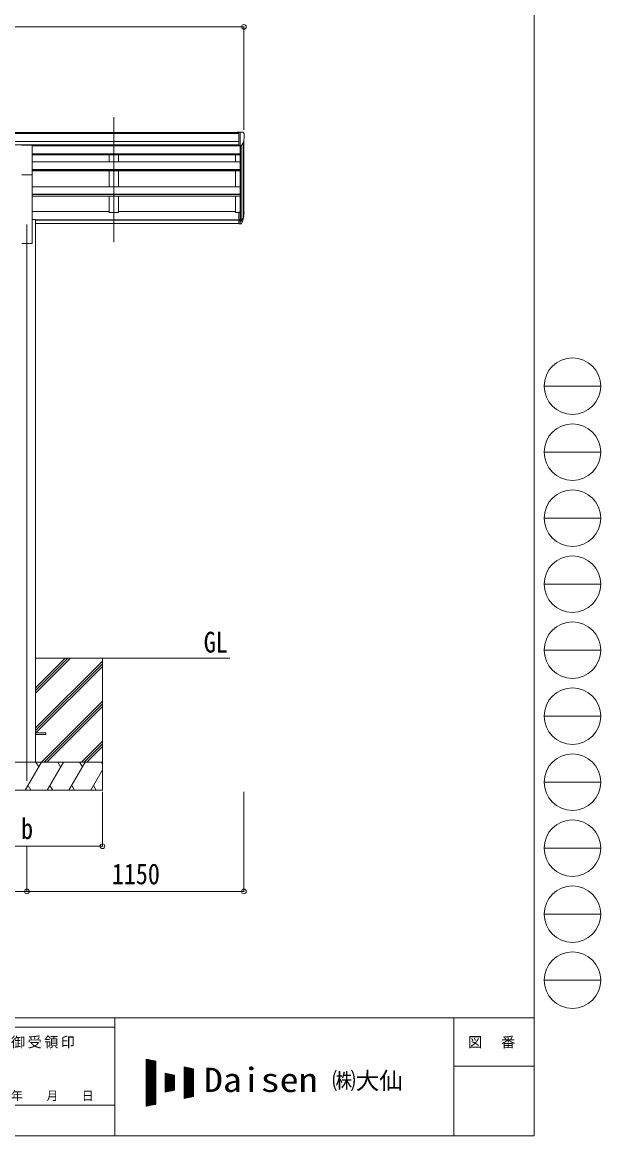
# Model space of a CAD drawing. Units: millimetres at full size, sheet at 1:25; details may follow other scales. Extents: x -6988 to 7066, y -4877 to 4823.
# Drawn here: x 3999 to 7066, y -4877 to 1027 of the extents above; entities that cross this region are included whole.
import ezdxf
from ezdxf.enums import TextEntityAlignment as Align

# ---------------------------------------------------------------- set-up
doc = ezdxf.new("R2010")
doc.units = ezdxf.units.MM
doc.header["$LTSCALE"] = 25
doc.header["$PDMODE"] = 32
doc.header["$PDSIZE"] = 25
for name, color, linetype, lineweight in [('0-0_0', 7, 'Continuous', 9), ('0-1_本体', 4, 'Continuous', 9), ('0-2_部品', 7, 'Continuous', 9), ('0-8_PARTS2', 2, 'Continuous', 9), ('0-A_寸法', 6, 'Continuous', 9), ('F-0_240', 7, 'Continuous', 9)]:
    doc.layers.add(name, color=color, linetype=linetype, lineweight=lineweight)
doc.styles.add('ＭＳ ゴシック', font='')
doc.styles.get('ＭＳ ゴシック').set_extended_font_data('MS Gothic')

msp = doc.modelspace()

# ---------------------------------------------------------------- linework, layer by layer
at = {"layer": '0-0_0'}
for p, q in [((4069.33, -2345.47), (5100.13, -2345.47)), ((4069.33, -2531.1), (4254.96, -2345.47)), ((4069.33, -2516.96), (4240.82, -2345.47)), ((4069.33, -2502.82), (4226.68, -2345.47)), ((4069.33, -2714.95), (4424.13, -2360.15)), ((4424.13, -2345.47), (4424.13, -3045.47)), ((4069.33, -2729.09), (4424.13, -2374.29)), ((4071.59, -2740.97), (4424.13, -2388.44)), ((4100.94, -2895.47), (4424.13, -2572.28)), ((4115.08, -2895.47), (4424.13, -2586.43)), ((4129.23, -2895.47), (4424.13, -2600.57)), ((4313.07, -2895.47), (4424.13, -2784.41)), ((4327.22, -2895.47), (4424.13, -2798.56)), ((4341.36, -2895.47), (4424.13, -2812.7)), ((4424.13, -2895.47), (3624.13, -2895.47)), ((4015.29, -3045.47), (4101.89, -2895.47)), ((4086.89, -2921.45), (4071.89, -2895.47)), ((4130.76, -3045.47), (4217.36, -2895.47)), ((4202.36, -2921.45), (4187.36, -2895.47)), ((4246.23, -3045.47), (4332.83, -2895.47)), ((4302.83, -2895.47), (4317.83, -2921.45)), ((4361.7, -3045.47), (4424.13, -2937.33)), ((4418.3, -2895.47), (4424.13, -2905.57)), ((3624.13, -3045.47), (4424.13, -3045.47)), ((4030.29, -3019.49), (4045.29, -3045.47)), ((4145.76, -3019.49), (4160.76, -3045.47)), ((4261.23, -3019.49), (4276.23, -3045.47)), ((4376.7, -3019.49), (4391.7, -3045.47))]:
    msp.add_line(p, q, dxfattribs=at)
at = {"layer": '0-1_本体'}
for p, q in [((-199.37, 443.08), (5147.63, 443.08)), ((-199.37, 437.73), (5147.63, 437.73)), ((-199.37, 394.2), (5147.63, 394.2)), ((-199.37, 376.53), (5147.63, 376.53)), ((4051.63, 374.16), (5147.63, 374.16)), ((4051.63, 371.15), (5154.13, 371.15)), ((4459.13, 374.16), (4459.13, 371.15)), ((4509.13, 374.16), (4509.13, 371.15)), ((5129.13, 371.15), (5129.13, 374.16)), ((5154.13, 371.7), (5154.13, 21.2)), ((5160.13, 372.17), (5160.13, -23.23)), ((5169.85, 387.53), (5169.85, -5.23)), ((5174.13, 17.35), (5174.13, 406.33)), ((5154.13, 329), (4051.63, 329)), ((5154.13, 327.61), (4051.63, 327.61)), ((5154.13, 323.83), (4051.63, 323.83)), ((4459.13, 323.83), (4459.13, 287.76)), ((4509.13, 323.83), (4509.13, 287.76)), ((5129.13, 287.76), (5129.13, 323.83)), ((5154.13, 287.76), (4051.63, 287.76)), ((5154.13, 247.02), (4051.63, 247.02)), ((5154.13, 245.54), (4051.63, 245.54)), ((4051.63, -145.49), (4051.63, 242.74)), ((5154.13, 238.75), (4051.63, 238.75)), ((4459.13, 238.75), (4459.13, 155.39)), ((4509.13, 238.75), (4509.13, 155.39)), ((5129.13, 155.39), (5129.13, 238.75)), ((4051.63, 155.39), (5154.13, 155.39)), ((5154.13, 116.18), (4051.63, 116.18)), ((5154.13, 114.71), (4051.63, 114.71)), ((5154.13, 105.04), (4051.63, 105.04)), ((4459.13, 105.22), (4459.13, 18.98)), ((4509.13, 105.22), (4509.13, 18.98)), ((5129.13, 18.98), (5129.13, 105.04)), ((4051.63, 23.8), (4459.13, 23.8)), ((4509.13, 19), (4459.13, 19)), ((4509.13, 23.8), (5129.13, 23.8)), ((5129.13, 19), (5147.63, 19)), ((4069.33, -20.51), (5147.63, -20.51)), ((4069.33, -21.89), (5147.63, -21.89)), ((4069.33, -39.07), (5147.63, -39.07)), ((3996.63, -145.49), (4051.63, -145.49))]:
    msp.add_line(p, q, dxfattribs=at)
msp.add_lwpolyline([(4051.63, -19.11), (4069.33, -19.11), (4069.33, -2895.49)], dxfattribs=at)
at = {"layer": '0-2_部品'}
for p, q in [((5147.63, 445.13), (5137.63, 445.04)), ((5137.63, 443.53), (5137.63, 445.04)), ((5147.63, 373.15), (5147.63, 445.13)), ((5166.13, 445.13), (5147.63, 445.13)), ((5154.13, 372.15), (5154.13, 445.13)), ((5166.13, 445.13), (5168.46, 444.99)), ((5169.22, 444.56), (5173.29, 438.76)), ((5176.13, 435.76), (5176.13, 435.13)), ((3996.63, 375.26), (4051.63, 375.26)), ((4051.63, 218.31), (4051.63, 375.26)), ((5147.63, 373.15), (5154.13, 373.15)), ((5154.13, 372.15), (5159.34, 372.47)), ((5161.76, 373.96), (5171.03, 390.03)), ((3996.63, 218.31), (4051.63, 218.31)), ((5147.63, 19.82), (5147.63, -41.24)), ((5147.63, 19.82), (5154.13, 19.82)), ((5154.13, 19.82), (5154.13, -42.06)), ((5147.63, -18.49), (5154.13, -18.49)), ((5147.63, -23.89), (5154.13, -23.89)), ((5147.63, -41.24), (5154.13, -41.24)), ((5154.13, -24.89), (5159.27, -24.89)), ((5154.13, -26.89), (5158.98, -26.89)), ((5154.13, -42.06), (5158.98, -42.06)), ((5160.56, -24.14), (5170.32, -5.72)), ((5171.74, -6.22), (5161.57, -25.39)), ((5169.15, -23.07), (5161.57, -40.56))]:
    msp.add_line(p, q, dxfattribs=at)
at = {"layer": '0-2_部品', "color": 4}
msp.add_line((4124.13, -2740.97), (4069.33, -2740.97), dxfattribs=at)
msp.add_lwpolyline([(4124.13, -2740.97), (4124.13, -2749.97), (4069.33, -2749.97)], dxfattribs=at)
at = {"layer": '0-2_部品'}
for centre, radius, start, end in [((5168.4, 443.99), 1, 35, 86.5), ((4974.13, 435.13), 202, 347.09739, 0), ((5173.13, 435.76), 3, 0, 87), ((5159.16, 375.46), 3, 273.5, 330), ((5040.91, 13.01), 133.22, 344.28698, 356.72013), ((5086.18, 20.23), 88.05, 342.78929, 2.77608), ((5085.47, 15.95), 89.07, 345.58812, 5.50424), ((5158.98, -23.89), 3, 270, 330), ((5158.98, -39.06), 3, 270, 330), ((5159.27, -23.39), 1.5, 270, 330)]:
    msp.add_arc(centre, radius, start, end, dxfattribs=at)
at = {"layer": '0-8_PARTS2'}
for p, q in [((4484.13, -139.27), (4484.13, 523.26)), ((4024.13, -45.47), (4024.13, -2995.47))]:
    msp.add_line(p, q, dxfattribs=at)
at = {"layer": '0-A_寸法'}
for p, q in [((-225.87, 1002.89), (5174.13, 1002.89)), ((5174.13, 1002.89), (5174.13, 457.26)), ((4424.13, -3341.86), (4424.13, -3052.89)), ((5174.13, -3581.84), (5174.13, -3052.89)), ((3624.13, -3341.86), (4424.13, -3341.86)), ((4024.13, -3581.84), (4024.13, -3341.86)), ((924.13, -3581.84), (4024.13, -3581.84)), ((4024.13, -3581.84), (5174.13, -3581.84))]:
    msp.add_line(p, q, dxfattribs=at)
for p in [(5174.13, 1002.89), (4424.13, -3341.86), (4024.13, -3581.84), (5174.13, -3581.84)]:
    msp.add_point(p, dxfattribs=at)
at = {"layer": 'F-0_240', "color": 5}
for p, q in [((6712.12, 4822.79), (6712.12, -4877.21)), ((-6987.88, -4252.21), (6712.12, -4252.21)), ((-6987.88, -4302.21), (4489.82, -4302.21)), ((4489.82, -4252.21), (4489.82, -4877.21)), ((6287.12, -4252.21), (6287.12, -4877.21)), ((6287.12, -4508.46), (6712.12, -4508.46)), ((3789.82, -4714.71), (4489.82, -4714.71)), ((-6987.88, -4877.21), (6712.12, -4877.21))]:
    msp.add_line(p, q, dxfattribs=at)
at = {"layer": 'F-0_240', "color": 4}
for p, q in [((6765.55, -902.21), (7065.55, -902.21)), ((6765.55, -1252.21), (7065.55, -1252.21)), ((6765.55, -1602.21), (7065.55, -1602.21)), ((6765.55, -1952.21), (7065.55, -1952.21)), ((6765.55, -2302.21), (7065.55, -2302.21)), ((6765.55, -2652.21), (7065.55, -2652.21)), ((6765.55, -3002.21), (7065.55, -3002.21)), ((6765.55, -3352.21), (7065.55, -3352.21)), ((6765.55, -3702.21), (7065.55, -3702.21)), ((6765.55, -4052.21), (7065.55, -4052.21))]:
    msp.add_line(p, q, dxfattribs=at)
at = {"layer": 'F-0_240'}
for p, q in [((4656.46, -4471.05), (4706.46, -4481.46)), ((4656.46, -4471.05), (4656.46, -4721.05)), ((4656.46, -4473.4), (4667.75, -4473.4)), ((4656.46, -4475.9), (4679.75, -4475.9)), ((4656.46, -4478.4), (4691.75, -4478.4)), ((4656.46, -4480.9), (4703.75, -4480.9)), ((4656.46, -4483.4), (4706.46, -4483.4)), ((4656.46, -4485.9), (4706.46, -4485.9)), ((4657.94, -4720.74), (4657.94, -4471.36)), ((4660.44, -4720.22), (4660.44, -4471.88)), ((4662.94, -4719.7), (4662.94, -4472.4)), ((4665.44, -4719.18), (4665.44, -4472.92)), ((4667.94, -4718.66), (4667.94, -4473.44)), ((4670.44, -4718.13), (4670.44, -4473.96)), ((4672.94, -4717.61), (4672.94, -4474.48)), ((4675.44, -4717.09), (4675.44, -4475)), ((4677.94, -4716.57), (4677.94, -4475.52)), ((4680.44, -4716.05), (4680.44, -4476.04)), ((4682.94, -4715.53), (4682.94, -4476.56)), ((4685.44, -4715.01), (4685.44, -4477.08)), ((4687.94, -4714.49), (4687.94, -4477.61)), ((4690.44, -4713.97), (4690.44, -4478.13)), ((4692.94, -4713.45), (4692.94, -4478.65)), ((4695.44, -4712.93), (4695.44, -4479.17)), ((4697.94, -4712.41), (4697.94, -4479.69)), ((4700.44, -4711.88), (4700.44, -4480.21)), ((4702.94, -4711.36), (4702.94, -4480.73)), ((4705.44, -4710.84), (4705.44, -4481.25)), ((4706.46, -4481.46), (4706.46, -4710.63)), ((4656.46, -4488.4), (4706.46, -4488.4)), ((4656.46, -4490.9), (4706.46, -4490.9)), ((4656.46, -4493.4), (4706.46, -4493.4)), ((4656.46, -4495.9), (4706.46, -4495.9)), ((4656.46, -4498.4), (4706.46, -4498.4)), ((4656.46, -4500.9), (4706.46, -4500.9)), ((4656.46, -4503.4), (4706.46, -4503.4)), ((4656.46, -4505.9), (4706.46, -4505.9)), ((4656.46, -4508.4), (4706.46, -4508.4)), ((4656.46, -4510.9), (4706.46, -4510.9)), ((4656.46, -4513.4), (4706.46, -4513.4)), ((4656.46, -4515.9), (4706.46, -4515.9)), ((4656.46, -4518.4), (4706.46, -4518.4)), ((4656.46, -4520.9), (4706.46, -4520.9)), ((4656.46, -4523.4), (4706.46, -4523.4)), ((4656.46, -4525.9), (4706.46, -4525.9)), ((4656.46, -4528.4), (4706.46, -4528.4)), ((4656.46, -4530.9), (4706.46, -4530.9)), ((4656.46, -4533.4), (4706.46, -4533.4)), ((4656.46, -4535.9), (4706.46, -4535.9)), ((4656.46, -4538.4), (4706.46, -4538.4)), ((4656.46, -4540.9), (4706.46, -4540.9)), ((4656.46, -4543.4), (4706.46, -4543.4)), ((4656.46, -4545.9), (4706.46, -4545.9)), ((4756.46, -4546.05), (4806.46, -4556.46)), ((4756.46, -4546.05), (4756.46, -4646.05)), ((4757.94, -4645.74), (4757.94, -4546.36)), ((4856.46, -4512.71), (4906.46, -4523.13)), ((4856.46, -4512.71), (4856.46, -4679.38)), ((4856.46, -4513.4), (4859.75, -4513.4)), ((4856.46, -4515.9), (4871.75, -4515.9)), ((4856.46, -4518.4), (4883.75, -4518.4)), ((4856.46, -4520.9), (4895.75, -4520.9)), ((4856.46, -4523.4), (4906.46, -4523.4)), ((4856.46, -4525.9), (4906.46, -4525.9)), ((4856.46, -4528.4), (4906.46, -4528.4)), ((4856.46, -4530.9), (4906.46, -4530.9)), ((4856.46, -4533.4), (4906.46, -4533.4)), ((4856.46, -4535.9), (4906.46, -4535.9)), ((4856.46, -4538.4), (4906.46, -4538.4)), ((4856.46, -4540.9), (4906.46, -4540.9)), ((4856.46, -4543.4), (4906.46, -4543.4)), ((4856.46, -4545.9), (4906.46, -4545.9)), ((4857.94, -4679.07), (4857.94, -4513.02)), ((4860.44, -4678.55), (4860.44, -4513.54)), ((4862.94, -4678.03), (4862.94, -4514.06)), ((4865.44, -4677.51), (4865.44, -4514.58)), ((4867.94, -4676.99), (4867.94, -4515.11)), ((4870.44, -4676.47), (4870.44, -4515.63)), ((4872.94, -4675.95), (4872.94, -4516.15)), ((4875.44, -4675.43), (4875.44, -4516.67)), ((4877.94, -4674.91), (4877.94, -4517.19)), ((4880.44, -4674.38), (4880.44, -4517.71)), ((4882.94, -4673.86), (4882.94, -4518.23)), ((4885.44, -4673.34), (4885.44, -4518.75)), ((4887.94, -4672.82), (4887.94, -4519.27)), ((4890.44, -4672.3), (4890.44, -4519.79)), ((4892.94, -4671.78), (4892.94, -4520.31)), ((4895.44, -4671.26), (4895.44, -4520.83)), ((4897.94, -4670.74), (4897.94, -4521.36)), ((4900.44, -4670.22), (4900.44, -4521.88)), ((4902.94, -4669.7), (4902.94, -4522.4)), ((4905.44, -4669.18), (4905.44, -4522.92)), ((4906.46, -4523.13), (4906.46, -4668.96)), ((4656.46, -4548.4), (4706.46, -4548.4)), ((4656.46, -4550.9), (4706.46, -4550.9)), ((4656.46, -4553.4), (4706.46, -4553.4)), ((4656.46, -4555.9), (4706.46, -4555.9)), ((4656.46, -4558.4), (4706.46, -4558.4)), ((4656.46, -4560.9), (4706.46, -4560.9)), ((4656.46, -4563.4), (4706.46, -4563.4)), ((4656.46, -4565.9), (4706.46, -4565.9)), ((4656.46, -4568.4), (4706.46, -4568.4)), ((4656.46, -4570.9), (4706.46, -4570.9)), ((4656.46, -4573.4), (4706.46, -4573.4)), ((4656.46, -4575.9), (4706.46, -4575.9)), ((4656.46, -4578.4), (4706.46, -4578.4)), ((4656.46, -4580.9), (4706.46, -4580.9)), ((4656.46, -4583.4), (4706.46, -4583.4)), ((4656.46, -4585.9), (4706.46, -4585.9)), ((4656.46, -4588.4), (4706.46, -4588.4)), ((4656.46, -4590.9), (4706.46, -4590.9)), ((4656.46, -4593.4), (4706.46, -4593.4)), ((4656.46, -4595.9), (4706.46, -4595.9)), ((4656.46, -4598.4), (4706.46, -4598.4)), ((4656.46, -4600.9), (4706.46, -4600.9)), ((4656.46, -4603.4), (4706.46, -4603.4)), ((4756.46, -4548.4), (4767.75, -4548.4)), ((4756.46, -4550.9), (4779.75, -4550.9)), ((4756.46, -4553.4), (4791.75, -4553.4)), ((4756.46, -4555.9), (4803.75, -4555.9)), ((4756.46, -4558.4), (4806.46, -4558.4)), ((4756.46, -4560.9), (4806.46, -4560.9)), ((4756.46, -4563.4), (4806.46, -4563.4)), ((4756.46, -4565.9), (4806.46, -4565.9)), ((4756.46, -4568.4), (4806.46, -4568.4)), ((4756.46, -4570.9), (4806.46, -4570.9)), ((4756.46, -4573.4), (4806.46, -4573.4)), ((4756.46, -4575.9), (4806.46, -4575.9)), ((4756.46, -4578.4), (4806.46, -4578.4)), ((4756.46, -4580.9), (4806.46, -4580.9)), ((4756.46, -4583.4), (4806.46, -4583.4)), ((4756.46, -4585.9), (4806.46, -4585.9)), ((4756.46, -4588.4), (4806.46, -4588.4)), ((4756.46, -4590.9), (4806.46, -4590.9)), ((4756.46, -4593.4), (4806.46, -4593.4)), ((4756.46, -4595.9), (4806.46, -4595.9)), ((4756.46, -4598.4), (4806.46, -4598.4)), ((4756.46, -4600.9), (4806.46, -4600.9)), ((4756.46, -4603.4), (4806.46, -4603.4)), ((4760.44, -4645.22), (4760.44, -4546.88)), ((4762.94, -4644.7), (4762.94, -4547.4)), ((4765.44, -4644.18), (4765.44, -4547.92)), ((4767.94, -4643.66), (4767.94, -4548.44)), ((4770.44, -4643.13), (4770.44, -4548.96)), ((4772.94, -4642.61), (4772.94, -4549.48)), ((4775.44, -4642.09), (4775.44, -4550)), ((4777.94, -4641.57), (4777.94, -4550.52)), ((4780.44, -4641.05), (4780.44, -4551.04)), ((4782.94, -4640.53), (4782.94, -4551.56)), ((4785.44, -4640.01), (4785.44, -4552.08)), ((4787.94, -4639.49), (4787.94, -4552.61)), ((4790.44, -4638.97), (4790.44, -4553.13)), ((4792.94, -4638.45), (4792.94, -4553.65)), ((4795.44, -4637.93), (4795.44, -4554.17)), ((4797.94, -4637.41), (4797.94, -4554.69)), ((4800.44, -4636.88), (4800.44, -4555.21)), ((4802.94, -4636.36), (4802.94, -4555.73)), ((4805.44, -4635.84), (4805.44, -4556.25)), ((4806.46, -4556.46), (4806.46, -4635.63)), ((4856.46, -4548.4), (4906.46, -4548.4)), ((4856.46, -4550.9), (4906.46, -4550.9)), ((4856.46, -4553.4), (4906.46, -4553.4)), ((4856.46, -4555.9), (4906.46, -4555.9)), ((4856.46, -4558.4), (4906.46, -4558.4)), ((4856.46, -4560.9), (4906.46, -4560.9)), ((4856.46, -4563.4), (4906.46, -4563.4)), ((4856.46, -4565.9), (4906.46, -4565.9)), ((4856.46, -4568.4), (4906.46, -4568.4)), ((4856.46, -4570.9), (4906.46, -4570.9)), ((4856.46, -4573.4), (4906.46, -4573.4)), ((4856.46, -4575.9), (4906.46, -4575.9)), ((4856.46, -4578.4), (4906.46, -4578.4)), ((4856.46, -4580.9), (4906.46, -4580.9)), ((4856.46, -4583.4), (4906.46, -4583.4)), ((4856.46, -4585.9), (4906.46, -4585.9)), ((4856.46, -4588.4), (4906.46, -4588.4)), ((4856.46, -4590.9), (4906.46, -4590.9)), ((4856.46, -4593.4), (4906.46, -4593.4)), ((4856.46, -4595.9), (4906.46, -4595.9)), ((4856.46, -4598.4), (4906.46, -4598.4)), ((4856.46, -4600.9), (4906.46, -4600.9)), ((4856.46, -4603.4), (4906.46, -4603.4)), ((4656.46, -4605.9), (4706.46, -4605.9)), ((4656.46, -4608.4), (4706.46, -4608.4)), ((4656.46, -4610.9), (4706.46, -4610.9)), ((4656.46, -4613.4), (4706.46, -4613.4)), ((4656.46, -4615.9), (4706.46, -4615.9)), ((4656.46, -4618.4), (4706.46, -4618.4)), ((4656.46, -4620.9), (4706.46, -4620.9)), ((4656.46, -4623.4), (4706.46, -4623.4)), ((4656.46, -4625.9), (4706.46, -4625.9)), ((4656.46, -4628.4), (4706.46, -4628.4)), ((4656.46, -4630.9), (4706.46, -4630.9)), ((4656.46, -4633.4), (4706.46, -4633.4)), ((4656.46, -4635.9), (4706.46, -4635.9)), ((4656.46, -4638.4), (4706.46, -4638.4)), ((4656.46, -4640.9), (4706.46, -4640.9)), ((4656.46, -4643.4), (4706.46, -4643.4)), ((4656.46, -4645.9), (4706.46, -4645.9)), ((4656.46, -4648.4), (4706.46, -4648.4)), ((4656.46, -4650.9), (4706.46, -4650.9)), ((4656.46, -4653.4), (4706.46, -4653.4)), ((4656.46, -4655.9), (4706.46, -4655.9)), ((4656.46, -4658.4), (4706.46, -4658.4)), ((4656.46, -4660.9), (4706.46, -4660.9)), ((4656.46, -4663.4), (4706.46, -4663.4)), ((4756.46, -4605.9), (4806.46, -4605.9)), ((4756.46, -4608.4), (4806.46, -4608.4)), ((4756.46, -4610.9), (4806.46, -4610.9)), ((4756.46, -4613.4), (4806.46, -4613.4)), ((4756.46, -4615.9), (4806.46, -4615.9)), ((4756.46, -4618.4), (4806.46, -4618.4)), ((4756.46, -4620.9), (4806.46, -4620.9)), ((4756.46, -4623.4), (4806.46, -4623.4)), ((4756.46, -4625.9), (4806.46, -4625.9)), ((4756.46, -4628.4), (4806.46, -4628.4)), ((4756.46, -4630.9), (4806.46, -4630.9)), ((4756.46, -4633.4), (4806.46, -4633.4)), ((4756.46, -4646.05), (4806.46, -4635.63)), ((4756.46, -4635.9), (4805.17, -4635.9)), ((4756.46, -4638.4), (4793.17, -4638.4)), ((4756.46, -4640.9), (4781.17, -4640.9)), ((4756.46, -4643.4), (4769.17, -4643.4)), ((4756.46, -4645.9), (4757.17, -4645.9)), ((4856.46, -4605.9), (4906.46, -4605.9)), ((4856.46, -4608.4), (4906.46, -4608.4)), ((4856.46, -4610.9), (4906.46, -4610.9)), ((4856.46, -4613.4), (4906.46, -4613.4)), ((4856.46, -4615.9), (4906.46, -4615.9)), ((4856.46, -4618.4), (4906.46, -4618.4)), ((4856.46, -4620.9), (4906.46, -4620.9)), ((4856.46, -4623.4), (4906.46, -4623.4)), ((4856.46, -4625.9), (4906.46, -4625.9)), ((4856.46, -4628.4), (4906.46, -4628.4)), ((4856.46, -4630.9), (4906.46, -4630.9)), ((4856.46, -4633.4), (4906.46, -4633.4)), ((4856.46, -4635.9), (4906.46, -4635.9)), ((4856.46, -4638.4), (4906.46, -4638.4)), ((4856.46, -4640.9), (4906.46, -4640.9)), ((4856.46, -4643.4), (4906.46, -4643.4)), ((4856.46, -4645.9), (4906.46, -4645.9)), ((4856.46, -4648.4), (4906.46, -4648.4)), ((4856.46, -4650.9), (4906.46, -4650.9)), ((4856.46, -4653.4), (4906.46, -4653.4)), ((4856.46, -4655.9), (4906.46, -4655.9)), ((4856.46, -4658.4), (4906.46, -4658.4)), ((4856.46, -4660.9), (4906.46, -4660.9)), ((4856.46, -4663.4), (4906.46, -4663.4)), ((4656.46, -4665.9), (4706.46, -4665.9)), ((4656.46, -4668.4), (4706.46, -4668.4)), ((4656.46, -4670.9), (4706.46, -4670.9)), ((4656.46, -4673.4), (4706.46, -4673.4)), ((4656.46, -4675.9), (4706.46, -4675.9)), ((4656.46, -4678.4), (4706.46, -4678.4)), ((4656.46, -4680.9), (4706.46, -4680.9)), ((4656.46, -4683.4), (4706.46, -4683.4)), ((4656.46, -4685.9), (4706.46, -4685.9)), ((4656.46, -4688.4), (4706.46, -4688.4)), ((4656.46, -4690.9), (4706.46, -4690.9)), ((4656.46, -4693.4), (4706.46, -4693.4)), ((4656.46, -4695.9), (4706.46, -4695.9)), ((4656.46, -4698.4), (4706.46, -4698.4)), ((4656.46, -4700.9), (4706.46, -4700.9)), ((4656.46, -4703.4), (4706.46, -4703.4)), ((4656.46, -4705.9), (4706.46, -4705.9)), ((4656.46, -4708.4), (4706.46, -4708.4)), ((4706.46, -4710.63), (4656.46, -4721.05)), ((4656.46, -4710.9), (4705.17, -4710.9)), ((4656.46, -4713.4), (4693.17, -4713.4)), ((4656.46, -4715.9), (4681.17, -4715.9)), ((4656.46, -4718.4), (4669.17, -4718.4)), ((4656.46, -4720.9), (4657.17, -4720.9)), ((4856.46, -4665.9), (4906.46, -4665.9)), ((4856.46, -4668.4), (4906.46, -4668.4)), ((4906.46, -4668.96), (4856.46, -4679.38)), ((4856.46, -4670.9), (4897.17, -4670.9)), ((4856.46, -4673.4), (4885.17, -4673.4)), ((4856.46, -4675.9), (4873.17, -4675.9)), ((4856.46, -4678.4), (4861.17, -4678.4))]:
    msp.add_line(p, q, dxfattribs=at)
at = {"layer": 'F-0_240', "color": 4}
for centre in [(6915.55, -902.21), (6915.55, -1252.21), (6915.55, -1602.21), (6915.55, -1952.21), (6915.55, -2302.21), (6915.55, -2652.21), (6915.55, -3002.21), (6915.55, -3352.21), (6915.55, -3702.21), (6915.55, -4052.21)]:
    msp.add_circle(centre, 150, dxfattribs=at)

# ---------------------------------------------------------------- texts
at = {"layer": '0-0_0', "style": 'ＭＳ ゴシック', "width": 0.85}
msp.add_text('GL', height=110, dxfattribs=at).set_placement((4961.09, -2347.91), align=Align.BOTTOM_LEFT)
at = {"layer": '0-A_寸法', "color": 7, "style": 'ＭＳ ゴシック', "width": 0.85}
for s, p in [('b', (3992.88, -3336.86)), ('1150', (4474.13, -3576.84))]:
    msp.add_text(s, height=110, dxfattribs=at).set_placement(p, align=Align.BOTTOM_LEFT)
at = {"layer": 'F-0_240', "style": 'ＭＳ ゴシック', "width": 1.15}
msp.add_text('Daisen', height=128.3, dxfattribs=at).set_placement((4962.18, -4683.55), align=Align.BOTTOM_LEFT)
at = {"layer": 'F-0_240', "style": 'ＭＳ ゴシック'}
for s, height, p in [('㈱大仙\u3000', 91.64, (5641.68, -4658.55)), ('年\u3000\u3000月\u3000\u3000日', 45.82, (3939.83, -4702.21))]:
    msp.add_text(s, height=height, dxfattribs=at).set_placement(p, align=Align.BOTTOM_LEFT)
at = {"layer": 'F-0_240', "char_height": 54.99, "attachment_point": 7, "style": 'ＭＳ ゴシック'}
for s, insert in [('\\T1.17;御受領印', (3939.82, -4414.71)), ('\\T1.17;図\u3000番', (6362.12, -4414.71))]:
    msp.add_mtext(s, dxfattribs=dict(at, insert=insert))

doc.saveas('drawing.dxf')
